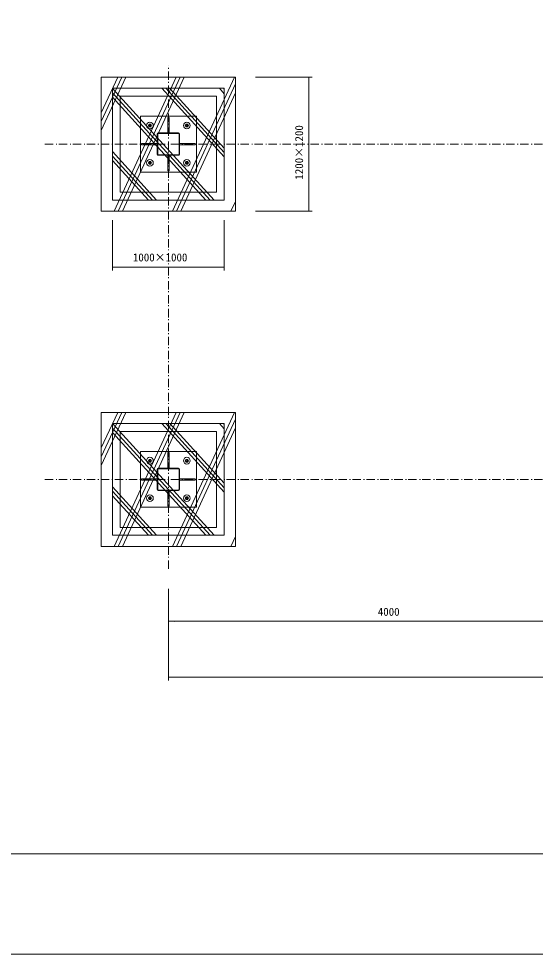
# Model space of a CAD drawing. Units: millimetres, scale not verified. Extents: x -11700 to 11700, y -8365 to 8380.
# Drawn here: x -161 to 4458, y -8365 to 8 of the extents above; entities that cross this region are included whole.
import ezdxf
from ezdxf.enums import TextEntityAlignment as Align

# ---------------------------------------------------------------- set-up
doc = ezdxf.new("R2010")
doc.units = ezdxf.units.MM
doc.header["$LTSCALE"] = 60
doc.linetypes.add('USER6', pattern=[2.083282, 1.25, -0.416565, 0.138855, -0.277863])
doc.layers.add('0-1_IMPORTED', color=30, linetype='Continuous', lineweight=18)
doc.styles.add('ＭＳ ゴシック', font='')
doc.styles.get('ＭＳ ゴシック').set_extended_font_data('MS Gothic')

msp = doc.modelspace()

# ---------------------------------------------------------------- linework, layer by layer
at = {"layer": '0-1_IMPORTED', "color": 7, "linetype": 'USER6', "lineweight": 9}
for p, q in [((1177.04, -4915), (1177.04, -415)), ((72.52, -1115.11), (10000, -1115.11)), ((72.52, -4115.11), (10000, -4115.11))]:
    msp.add_line(p, q, dxfattribs=at)
at = {"layer": '0-1_IMPORTED'}
for p, q in [((577.04, -833.58), (723.98, -515.21)), ((577.04, -912.78), (760.53, -515.21)), ((577.04, -991.96), (797.08, -515.21)), ((692.3, -1715.21), (1246.15, -515.21)), ((728.86, -1715.21), (1282.7, -515.21)), ((765.4, -1715.21), (1319.25, -515.21)), ((1214.47, -1715.21), (1768.32, -515.21)), ((1251.03, -1715.21), (1777.04, -575.51)), ((1585.4, -1615.21), (677.04, -616.02)), ((1549.4, -1615.21), (677.04, -655.62)), ((1677.04, -1229.53), (1118.57, -615.21)), ((1677.04, -1189.93), (1154.57, -615.21)), ((1677.04, -1150.33), (1191.3, -616.02)), ((1287.57, -1715.21), (1777.04, -654.69)), ((1677.04, -663.84), (1632.83, -615.21)), ((1677.04, -624.24), (1668.83, -615.21)), ((1513.41, -1615.21), (677.04, -695.21)), ((1077.04, -1024.11), (1077.04, -1206.11)), ((1081.54, -1206.11), (1081.54, -1024.11)), ((1268.04, -1015.11), (1086.04, -1015.11)), ((1086.04, -1019.61), (1268.04, -1019.61)), ((1272.54, -1024.11), (1272.54, -1206.11)), ((1277.04, -1206.11), (1277.04, -1024.11)), ((1071.14, -1615.21), (677.04, -1181.7)), ((1035.14, -1615.21), (677.04, -1221.3)), ((1268.04, -1210.61), (1086.04, -1210.61)), ((1086.04, -1215.11), (1268.04, -1215.11)), ((999.15, -1615.21), (677.04, -1260.9)), ((1736.64, -1715.21), (1777.04, -1627.69)), ((1773.2, -1715.21), (1777.04, -1706.88)), ((577.04, -3833.58), (723.98, -3515.21)), ((577.04, -3912.78), (760.53, -3515.21)), ((577.04, -3991.96), (797.08, -3515.21)), ((692.3, -4715.21), (1246.15, -3515.21)), ((728.86, -4715.21), (1282.7, -3515.21)), ((765.4, -4715.21), (1319.25, -3515.21)), ((1214.47, -4715.21), (1768.32, -3515.21)), ((1251.03, -4715.21), (1777.04, -3575.51)), ((1585.4, -4615.21), (677.04, -3616.02)), ((1549.4, -4615.21), (677.04, -3655.62)), ((1677.04, -4229.53), (1118.57, -3615.21)), ((1677.04, -4189.93), (1154.57, -3615.21)), ((1677.04, -4150.33), (1191.3, -3616.02)), ((1287.57, -4715.21), (1777.04, -3654.69)), ((1677.04, -3663.84), (1632.83, -3615.21)), ((1677.04, -3624.24), (1668.83, -3615.21)), ((1513.41, -4615.21), (677.04, -3695.21)), ((1268.04, -4015.11), (1086.04, -4015.11)), ((1077.04, -4024.11), (1077.04, -4206.11)), ((1081.54, -4206.11), (1081.54, -4024.11)), ((1086.04, -4019.61), (1268.04, -4019.61)), ((1272.54, -4024.11), (1272.54, -4206.11)), ((1277.04, -4206.11), (1277.04, -4024.11)), ((1071.14, -4615.21), (677.04, -4181.7)), ((1035.14, -4615.21), (677.04, -4221.3)), ((999.15, -4615.21), (677.04, -4260.9)), ((1268.04, -4210.61), (1086.04, -4210.61)), ((1086.04, -4215.11), (1268.04, -4215.11)), ((1736.64, -4715.21), (1777.04, -4627.69)), ((1773.2, -4715.21), (1777.04, -4706.88)), ((-11700, -7465), (11700, -7465))]:
    msp.add_line(p, q, dxfattribs=at)
at = {"layer": '0-1_IMPORTED', "color": 1}
for p, q in [((1957.04, -515.21), (2463.01, -515.21)), ((2433.01, -515.21), (2433.01, -1715.21)), ((1957.04, -1715.21), (2463.01, -1715.21)), ((677.04, -1795.21), (677.04, -2245.66)), ((1677.04, -1795.21), (1677.04, -2245.66)), ((677.04, -2215.66), (1677.04, -2215.66)), ((1177.04, -5095), (1177.04, -5915)), ((1177.04, -5146.8), (1177.04, -5415)), ((1177.04, -5385), (5177.04, -5385)), ((1177.04, -5885), (9177.04, -5885))]:
    msp.add_line(p, q, dxfattribs=at)
at = {"layer": '0-1_IMPORTED'}
for points in [[(-11700, 8135), (11700, 8135), (11700, -8365), (-11700, -8365)], [(577.04, -515.21), (1777.04, -515.21), (1777.04, -1715.21), (577.04, -1715.21)], [(677.04, -615.21), (1677.04, -615.21), (1677.04, -1615.21), (677.04, -1615.21)], [(747.04, -685.21), (1607.04, -685.21), (1607.04, -1545.21), (747.04, -1545.21)], [(927.04, -865.11), (1427.04, -865.11), (1427.04, -1365.11), (927.04, -1365.11)], [(1171.04, -875.11), (1171.04, -1015.11), (1183.04, -1015.11), (1183.04, -875.11)], [(1025.9, -947.71), (1018.97, -959.71), (1005.11, -959.71), (998.19, -947.71), (1005.11, -935.71), (1018.97, -935.71)], [(1328.19, -947.71), (1335.11, -959.71), (1348.97, -959.71), (1355.9, -947.71), (1348.97, -935.71), (1335.11, -935.71)], [(937.04, -1109.11), (1077.04, -1109.11), (1077.04, -1121.11), (937.04, -1121.11)], [(1417.04, -1121.11), (1277.04, -1121.11), (1277.04, -1109.11), (1417.04, -1109.11)], [(1183.04, -1355.11), (1183.04, -1215.11), (1171.04, -1215.11), (1171.04, -1355.11)], [(1025.9, -1282.71), (1018.97, -1270.71), (1005.11, -1270.71), (998.19, -1282.71), (1005.11, -1294.71), (1018.97, -1294.71)], [(1328.19, -1282.71), (1335.11, -1270.71), (1348.97, -1270.71), (1355.9, -1282.71), (1348.97, -1294.71), (1335.11, -1294.71)], [(577.04, -3515.21), (1777.04, -3515.21), (1777.04, -4715.21), (577.04, -4715.21)], [(677.04, -3615.21), (1677.04, -3615.21), (1677.04, -4615.21), (677.04, -4615.21)], [(747.04, -3685.21), (1607.04, -3685.21), (1607.04, -4545.21), (747.04, -4545.21)], [(927.04, -3865.11), (1427.04, -3865.11), (1427.04, -4365.11), (927.04, -4365.11)], [(1171.04, -3875.11), (1171.04, -4015.11), (1183.04, -4015.11), (1183.04, -3875.11)], [(1025.9, -3947.71), (1018.97, -3959.71), (1005.11, -3959.71), (998.19, -3947.71), (1005.11, -3935.71), (1018.97, -3935.71)], [(1328.19, -3947.71), (1335.11, -3959.71), (1348.97, -3959.71), (1355.9, -3947.71), (1348.97, -3935.71), (1335.11, -3935.71)], [(937.04, -4109.11), (1077.04, -4109.11), (1077.04, -4121.11), (937.04, -4121.11)], [(1417.04, -4121.11), (1277.04, -4121.11), (1277.04, -4109.11), (1417.04, -4109.11)], [(1183.04, -4355.11), (1183.04, -4215.11), (1171.04, -4215.11), (1171.04, -4355.11)], [(1025.9, -4282.71), (1018.97, -4270.71), (1005.11, -4270.71), (998.19, -4282.71), (1005.11, -4294.71), (1018.97, -4294.71)], [(1328.19, -4282.71), (1335.11, -4270.71), (1348.97, -4270.71), (1355.9, -4282.71), (1348.97, -4294.71), (1335.11, -4294.71)]]:
    msp.add_lwpolyline(points, close=True, dxfattribs=at)
for centre, radius in [((1012.04, -947.71), 30), ((1342.04, -947.71), 30), ((1012.04, -947.71), 12), ((1012.04, -947.71), 6.92), ((1342.04, -947.71), 12), ((1342.04, -947.71), 6.92), ((1012.04, -1282.71), 30), ((1342.04, -1282.71), 30), ((1012.04, -1282.71), 12), ((1012.04, -1282.71), 6.92), ((1342.04, -1282.71), 12), ((1342.04, -1282.71), 6.92), ((1012.04, -3947.71), 30), ((1342.04, -3947.71), 30), ((1012.04, -3947.71), 12), ((1012.04, -3947.71), 6.92), ((1342.04, -3947.71), 12), ((1342.04, -3947.71), 6.92), ((1012.04, -4282.71), 30), ((1342.04, -4282.71), 30), ((1012.04, -4282.71), 12), ((1012.04, -4282.71), 6.92), ((1342.04, -4282.71), 12), ((1342.04, -4282.71), 6.92)]:
    msp.add_circle(centre, radius, dxfattribs=at)
at = {"layer": '0-1_IMPORTED', "color": 1}
for centre, start, end in [((1012.04, -947.71), 270, 200), ((1342.04, -947.71), 340, 270), ((1012.04, -1282.71), 160, 90), ((1342.04, -1282.71), 90, 20), ((1012.04, -3947.71), 270, 200), ((1342.04, -3947.71), 340, 270), ((1012.04, -4282.71), 160, 90), ((1342.04, -4282.71), 90, 20)]:
    msp.add_arc(centre, 8, start, end, dxfattribs=at)
at = {"layer": '0-1_IMPORTED'}
for centre, radius, start, end in [((1086.04, -1024.11), 9, 90, 180), ((1086.04, -1024.11), 4.5, 90, 180), ((1268.04, -1024.11), 9, 0, 90), ((1268.04, -1024.11), 4.5, 0, 90), ((1086.04, -1206.11), 9, 180, 270), ((1086.04, -1206.11), 4.5, 180, 270), ((1268.04, -1206.11), 9, 270, 360), ((1268.04, -1206.11), 4.5, 270, 360), ((1086.04, -4024.11), 9, 90, 180), ((1268.04, -4024.11), 9, 0, 90), ((1086.04, -4024.11), 4.5, 90, 180), ((1268.04, -4024.11), 4.5, 0, 90), ((1086.04, -4206.11), 9, 180, 270), ((1086.04, -4206.11), 4.5, 180, 270), ((1268.04, -4206.11), 9, 270, 0), ((1268.04, -4206.11), 4.5, 270, 0)]:
    msp.add_arc(centre, radius, start, end, dxfattribs=at)
at = {"layer": '0-1_IMPORTED', "color": 1}
for points in [[(2433.01, -515.21), (2438.26, -575.21), (2427.76, -575.21)], [(2433.01, -1715.21), (2427.76, -1655.22), (2438.26, -1655.22)], [(677.04, -2215.66), (737.04, -2210.41), (737.04, -2220.91)], [(1677.04, -2215.66), (1617.05, -2220.91), (1617.05, -2210.41)], [(1177.04, -5385), (1237.04, -5379.75), (1237.04, -5390.25)], [(1177.04, -5885), (1237.04, -5879.75), (1237.04, -5890.25)]]:
    msp.add_solid(points, dxfattribs=at)

# ---------------------------------------------------------------- texts
at = {"layer": '0-1_IMPORTED', "color": 7, "style": 'ＭＳ ゴシック'}
msp.add_text('1200×1200', height=71.65, rotation=90, dxfattribs=at).set_placement((2403.23, -1432.71), align=Align.BOTTOM_LEFT)
for s, p in [('1000×1000', (859.54, -2185.88)), ('4000', (3050.04, -5357.22))]:
    msp.add_text(s, height=71.65, dxfattribs=at).set_placement(p, align=Align.BOTTOM_LEFT)

doc.saveas('drawing.dxf')
